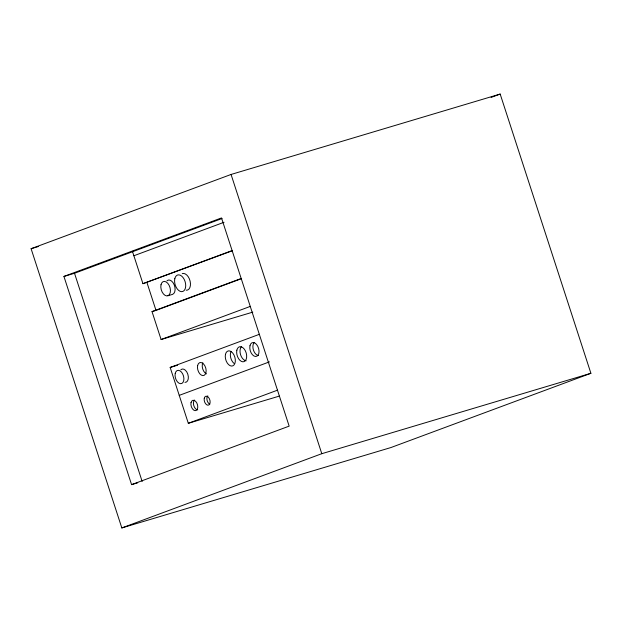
<?xml version="1.0" encoding="UTF-8"?>
<svg xmlns="http://www.w3.org/2000/svg" width="622" height="622" viewBox="0 0 622 622"><rect width="100%" height="100%" fill="white"/><g stroke="black" fill="none" stroke-linecap="round" stroke-linejoin="round"><path stroke-width="0.93" d="M31.1 248.707L231.065 174.455L500.174 94.062L590.9 373.293L390.935 447.545L121.826 527.938L31.1 248.707L38.548 246.475M491.085 97.436L500.174 94.062M63.934 276.432L221.51 217.933L289.16 426.132L131.584 484.631L63.934 276.432L74.516 273.276L222.07 218.493M133.87 255.751L224.06 222.264M132.408 251.249L142.943 283.679L232.224 250.526M142.943 283.679L232.566 250.689M252.796 312.127L161.09 339.519L152.017 311.599L241.297 278.446M156.915 310.067L241.639 278.609M161.09 339.519L250.371 306.374M279.332 396.097L188.31 423.294L170.164 367.447L259.436 334.294M179.237 395.367L269.427 361.88M188.31 423.294L277.583 390.142M121.826 527.938L321.792 453.695L590.9 373.293M167.932 295.745L172.597 294.354A7.464 4.51 73.4 0 0 174.191 284.775A7.464 4.51 73.4 0 0 166.968 280.817M152.017 311.599L156.005 310.409L146.932 282.481M170.164 367.447L177.573 365.231M131.584 484.631L137.757 482.789M231.065 174.455L321.792 453.695M74.516 273.276L142.166 481.475M180.862 369.748A6.873 4.152 73.4 0 1 187.821 374.234A6.873 4.152 73.4 0 1 184.959 382.367M182.238 273.626A8.638 5.217 73.4 0 1 190.107 281.105A8.638 5.217 73.4 0 1 186.211 290.241M209.808 404.176A4.642 2.807 73.4 0 1 207.087 400.265A4.642 2.807 73.4 0 1 207.818 395.856M206.45 373.869A6.725 4.066 73.4 0 1 202.85 362.797M197.703 409.875A5.349 3.234 73.4 0 1 193.862 405.801A5.349 3.234 73.4 0 1 194.515 400.063M258.589 355.551A7.161 4.323 73.4 0 1 253.449 350.093A7.161 4.323 73.4 0 1 254.32 342.403M233.95 363.365A7.814 4.719 73.4 0 1 231.073 351.337M246.211 360.807A7.783 4.704 73.4 0 1 240.621 354.874A7.783 4.704 73.4 0 1 241.569 346.516M161.005 284.752A7.464 4.51 73.4 0 0 166.758 295.916A7.464 4.51 73.4 0 0 169.122 285.304A7.464 4.51 73.4 0 0 161.005 284.752M197.64 365.526A6.725 4.066 73.4 0 0 202.826 375.587A6.725 4.066 73.4 0 0 204.957 366.016A6.725 4.066 73.4 0 0 197.64 365.526M225.467 354.369A7.814 4.719 73.4 0 0 231.493 366.063A7.814 4.719 73.4 0 0 233.965 354.952A7.814 4.719 73.4 0 0 225.467 354.369M236.85 350.17A7.783 4.704 73.4 0 0 242.852 361.81A7.783 4.704 73.4 0 0 245.309 350.746A7.783 4.704 73.4 0 0 236.85 350.17M249.974 345.762A7.161 4.323 73.4 0 0 255.494 356.476A7.161 4.323 73.4 0 0 257.765 346.291A7.161 4.323 73.4 0 0 249.974 345.762M191.024 402.644A5.349 3.234 73.4 0 0 195.153 410.644A5.349 3.234 73.4 0 0 196.84 403.04A5.349 3.234 73.4 0 0 191.024 402.644M204.273 398.259A4.642 2.807 73.4 0 0 207.849 405.202A4.642 2.807 73.4 0 0 209.319 398.601A4.642 2.807 73.4 0 0 204.273 398.259M174.798 278.742A8.638 5.217 73.4 0 0 181.461 291.656A8.638 5.217 73.4 0 0 184.19 279.371A8.638 5.217 73.4 0 0 174.798 278.742M175.225 373.418A6.873 4.152 73.4 0 0 180.52 383.696A6.873 4.152 73.4 0 0 182.697 373.923A6.873 4.152 73.4 0 0 175.225 373.418"/></g></svg>
